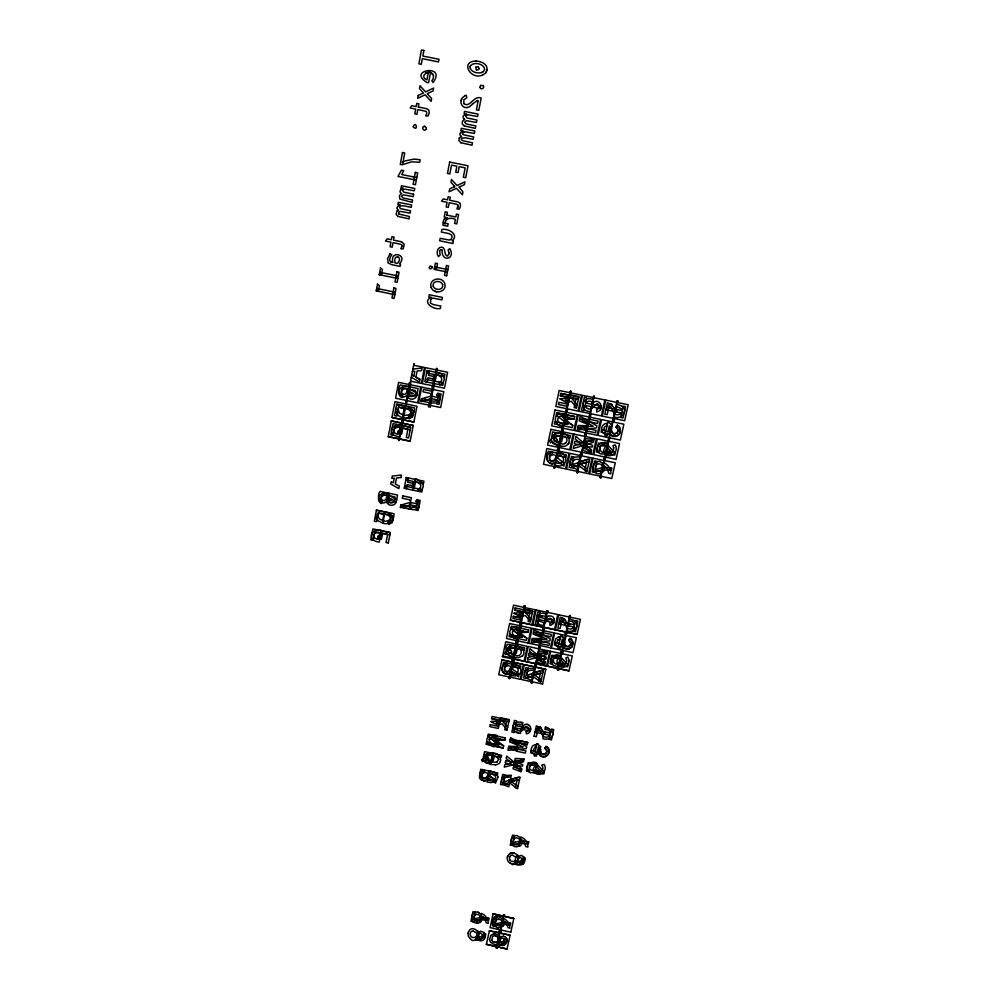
<?xml version="1.0" encoding="UTF-8"?>
<svg xmlns="http://www.w3.org/2000/svg" width="999" height="999" viewBox="0 0 999 999"><rect width="100%" height="100%" fill="white"/><g stroke="black" fill="none" stroke-linecap="round" stroke-linejoin="round"><path stroke-width="1.5" d="M458.154 205.344L456.63 204.246L449.213 202.747L448.326 207.38L446.178 206.943L447.065 202.31L441.558 201.199L443.219 198.951L447.552 199.837L448.139 196.766L450.287 197.203L449.687 200.262L457.804 201.91L460.127 203.259L460.502 206.231L459.315 209.116L456.955 208.953L458.141 205.332M568.968 661.288L568.98 660.189M413.261 126.836C415.934 119.48 418.569 132.38 413.261 126.823M462.45 133.704L462.674 132.555L464.41 131.681L474.313 133.441L474.787 131.006L461.313 128.309L460.851 130.732C467.782 129.77 455.532 132.879 461.55 136.326L459.265 138.062M465.709 116.221L466.933 117.932L476.923 120.042L476.448 122.477L466.533 120.704L464.585 122.065L466.096 123.913L475.774 125.924L475.312 128.347L464.123 125.886M479.108 68.619L478.321 66.658L475.836 67.208M479.907 87.338L480.744 85.24L483.366 85.777M558.728 614.785L568.818 616.932L569.73 615.484L565.646 633.878M569.58 624.288L569.293 625.561L567.732 626.211M555.432 629.82L565.509 631.967L555.432 629.82L558.728 614.71M544.43 627.409L554.495 629.62L544.43 627.409L543.568 628.796M379.857 494.855C377.547 497.44 378.084 501.81 381.156 503.583L382.38 501.635C377.585 498.226 384.165 493.206 388.174 495.454M380.669 499.25L380.706 498.201M550.699 651.36L560.751 653.496L561.076 651.922L562.612 652.297L562.275 653.808M468.556 931.817C473.026 922.264 484.365 938.298 473.189 931.006M540.172 647.202L540.459 645.654L550.499 647.802M489.697 761.65L491.046 762.062L486.9 759.939L488.823 759.252L488.024 757.379L486.063 758.129L486.413 756.68L488.698 755.319L492.47 755.406M496.266 737.674C488.573 734.04 486.388 744.605 494.805 744.517M498.351 938.523L497.877 937.237M473.663 918.231L475.099 914.772M509.49 862.661C504.495 859.615 508.578 851.273 514.073 852.996C519.38 854.894 517.257 859.59 512.549 854.969A3.197 2.997 11.5 0 0 510.252 856.006L509.752 856.73M498.651 759.315L496.94 762.137M557.43 668.343L547.44 666.233L550.699 651.273M495.329 921.64L495.691 924.175M536.525 663.885L546.515 666.033L536.5 663.811L536.201 665.371M535.789 667.082L545.791 669.305L535.776 667.17L536.151 665.646M470.017 66.796C469.867 72.939 482.442 75.474 484.615 69.693C484.802 63.511 472.202 61.014 470.017 66.796L470.404 65.672M522.764 860.639L522.827 859.527M536.138 665.671L531.68 683.304L532.567 681.88L542.557 684.015M517.769 859.527C516.708 862.899 522.277 864.073 522.764 860.614M525.561 726.86L527.734 727.06L528.483 729.495A2.872 2.735 10.4 0 1 526.923 731.48L526.161 731.718L526.436 733.89C530.831 733.666 532.417 726.835 528.459 724.824M377.822 514.922L379.183 518.868L383.341 520.804L382.854 523.239L377.36 520.379M419.493 503.471L418.718 507.105M398.039 409.178L399.413 413.211L403.621 415.184M440.259 399.013L440.022 395.542L437.937 393.057L436.538 394.855L438.062 396.99C438.848 401.448 433.678 401.898 430.731 400.449M392.969 520.292L392.108 515.809M564.66 642.856L564.959 645.541L566.995 646.852L569.418 646.39L570.679 644.268A3.447 3.334 5.1 0 0 569.78 641.133L568.681 640.222L570.029 638.349L571.878 639.947A5.345 5.157 5.1 0 1 573.064 643.306L571.615 647.402M413.411 414.585L413.236 411.338L411.538 408.803M442.145 250.15L440.671 249.575L439.71 250.674L440.109 255.195L438.449 256.568C435.964 253.621 437.2 246.84 441.758 247.165C446.503 247.852 443.356 255.756 447.689 256.131L449.113 252.872L448.052 250.012L449.837 248.651C455.944 259.29 441.271 262.749 442.132 250.15M449.026 254.033L449.113 252.872M486.938 70.167C488.186 64.061 480.919 61.164 475.999 61.051M555.044 409.977L565.409 412.125L566.333 410.639L562.262 429.695M483.828 758.541C483.454 753.708 489.148 752.085 492.969 753.109L490.546 764.397L487 762.911M504.52 914.909L504.195 916.245L513.848 918.518L504.183 916.383L504.532 914.947M468.069 933.178L468.281 936.3L470.217 938.523M506.693 651.311C506.306 646.39 512.062 644.63 515.984 645.654M506.818 649.775L506.78 651.71L504.395 652.622L505.219 654.482C508.379 651.985 510.002 657.542 513.498 657.292M497.939 776.947L496.503 780.906L491.083 782.579M500.811 931.73L500.462 933.203L501.148 930.044L510.789 932.167M517.07 855.431L517.507 856.73L521.453 855.356L524.275 857.367M515.409 862.961L516.358 861.962A3.859 3.609 11.1 0 0 518.281 864.51C522.489 866.757 526.673 861.051 524.275 857.342M510.114 935.189L500.462 933.203L510.114 935.189L507.042 949.05L497.44 946.777L507.042 949.05M489.473 939.622L490.909 935.376M536.113 609.989L546.203 612.125L547.102 610.689L543.131 628.783L542.932 627.085L532.867 624.949L536.113 609.914M518.231 859.078L518.094 856.393M375.699 514.16L376.411 519.168M395.891 408.391C394.642 413.074 398.813 417.02 403.146 417.682M404.208 386.413C398.776 386.738 396.541 394.73 401.473 397.452L402.709 395.454C397.852 391.97 404.495 386.788 408.616 389.061M461.526 99.201C459.627 103.009 462.375 108.092 466.87 107.63M505.506 938.523C510.739 939.847 500.462 946.428 497.302 944.829M480.244 917.931L480.144 916.533A3.247 3.022 13.5 0 0 478.484 914.697L476.273 914.335M550.936 429.333L561.263 431.481L562.187 430.02L558.091 448.963L557.892 447.24L547.577 445.129L550.936 429.308M531.93 624.825L521.878 622.614L521.028 624L524.887 605.956L525.099 607.654L535.177 609.79L531.93 624.825L521.865 622.689M501.81 924.412L502.947 924.287M501.698 923.451L501.011 924.687A3.234 3.009 12.3 0 1 498.726 925.686L495.704 924.137M501.86 922.726L501.76 921.29A3.247 3.022 12.3 0 0 500.099 919.455L496.715 919.555L495.329 921.665M502.285 922.264L510.739 922.876L510.277 924.962L502.947 924.312M502.659 919.092L499.6 916.97M503.184 918.231L504.408 918.818A11.239 10.427 12.3 0 1 509.715 926.173L509.89 928.133L507.929 927.671L507.267 924.912M553.621 438.224L554.145 441.034L557.629 442.12A2.81 2.785 -14.2 0 0 559.59 440.596L560.676 436.101L554.345 434.79L553.621 438.236M512.837 727.796C512.462 722.427 518.668 720.991 522.727 722.764L522.24 724.999C519.468 723.588 514.11 724.25 515.209 728.408M500.899 927.084L497.24 927.709L493.906 925.386M501.198 927.247L502.672 926.323M501.461 924.437L500.799 924.487M519.792 841.583L519.692 840.122A3.284 3.097 11.3 0 0 518.019 838.236C513.711 835.788 510.851 843.668 515.709 844.542M481.78 774.899L482.767 777.909M497.577 943.63L498.526 942.619A3.809 3.534 12.1 0 0 500.424 945.129L503.796 945.379M497.827 940.896C496.565 943.156 492.495 942.606 491.758 940.047M499.038 935.376L494.705 933.678L490.909 935.401M499.213 936.25L499.65 937.524L500.412 936.787M499.313 935.701L500.474 938.473L499.575 941.645M496.953 944.854L493.219 944.005L490.596 942.244M517.669 642.382L517.969 640.871L527.996 643.006M483.416 756.805L483.491 760.127M485.427 935.688C485.714 939.06 482.017 942.107 478.883 940.346A3.809 3.521 13.2 0 1 476.973 937.899L476.036 938.848M534.677 665.072L535.014 663.498L524.987 661.438L528.209 646.478L538.236 648.701L539.148 647.29L535.252 665.172M531.043 681.618L521.103 679.42L524.3 664.622L534.29 666.845L535.189 665.446L531.281 683.241L531.081 681.555M602.36 467.919L602.272 466.321A3.484 3.434 -15.4 0 0 600.524 464.26C595.267 461.538 592.994 471.703 598.963 471.366A3.472 3.422 -15.3 0 0 601.423 470.179L602.172 468.743M517.032 642.619L509.865 678.658L510.202 677.097L520.167 679.32L523.376 664.422L513.374 662.287L514.073 659.028L524.075 661.163L527.285 646.365L517.257 644.143L517.607 642.682M524.063 661.251L514.11 659.078M506.855 941.807L506.805 939.222L505.606 937.249M554.72 642.257L555.869 638.711L558.578 636.9M502.397 667.682C500.749 672.14 506.281 675.774 510.014 673.513M569.929 463.049C569.73 457.579 576.223 456.006 580.494 457.305M502.747 916.071L493.106 913.81L502.747 916.071L503.608 914.747L496.203 948.088L496.016 946.465L486.401 944.342L496.016 946.465M553.009 733.541C553.171 738.773 546.853 740.022 542.857 738.748L543.369 736.463C551.073 740.259 553.483 729.22 544.917 729.457L545.417 727.21L547.602 727.834L551.735 730.406L553.009 733.541L552.847 732.379M499.013 932.779L489.398 930.768L499.025 932.891L499.7 929.857L490.072 927.596L493.106 913.81M524.525 607.517L525.424 606.143M520.591 625.786L521.49 624.412L521.166 625.986L531.218 628.121L527.984 643.081M521.291 622.564L521.028 624M620.079 431.843L620.142 429.158L618.443 426.024L617.494 425.337L616.046 427.285C622.052 431.156 612.462 437.5 611.038 430.307M517.42 640.834L517.107 642.32L521.515 624.475M480.856 931.318L478.084 932.729M484.952 918.868L481.718 915.921L482.317 919.305L479.595 922.527L481.568 913.448L482.779 914.06A11.226 10.427 13.5 0 1 488.099 921.415L488.286 923.363L486.313 922.901L484.952 918.83M479.857 919.679L477.01 920.116M480.082 918.693L479.408 919.929A3.234 3.009 13.5 0 1 477.122 920.928L474.975 920.291L473.663 918.206M480.319 917.557L475.586 918.556M516.733 644.03L517.607 642.719M480.207 919.617L488.661 920.204L489.123 918.093L481.006 917.457M477.322 940.071L475.761 940.071M482.242 936.001C473.651 940.309 479.308 937.624 478.658 932.417M477.634 931.493L478.071 932.766M475.761 940.096L477.747 930.918L478.658 932.442M512.787 662.25L513.673 660.888M513.498 658.903L513.773 660.576L512.225 660.227M509.34 678.546L509.24 676.972M475.599 918.531L473.501 919.38L475.099 912L473.051 911.538L470.941 921.278L472.702 921.627M568.968 661.276C568.993 665.721 563.861 668.643 559.977 666.583M520.029 623.851L520.392 622.29L510.327 620.229L513.536 605.119L523.601 607.342L523.926 605.756M509.615 623.538L519.667 625.674L520.566 624.238L516.121 642.095M512.549 658.766L512.549 658.728C489.972 655.244 511.788 655.369 512.837 660.351L516.083 642.419M511.85 662.037L501.898 659.839L511.875 662.062L512.2 660.489L513.149 660.776M423.876 50.425L422.839 56.056L438.998 59.266L438.511 61.901L422.34 58.679L421.303 64.298L418.906 63.811L421.466 49.95L423.876 50.437M418.306 107.005L418.893 103.859L416.733 103.434L416.146 106.581L411.775 105.694L410.127 108.004L415.684 109.116L414.797 113.849L416.958 114.286L417.832 109.54L426.298 111.413L426.86 113.449L425.674 115.847L428.047 116.009L429.233 113.049L428.833 110.002L426.486 108.641L418.306 106.993M413.648 194.256L413.211 196.641L403.434 194.867L401.523 196.191L403.034 198.002L412.575 200.012L412.137 202.385L399.762 199.026L399.475 195.317L401.723 193.619C395.729 190.235 407.854 187.2 400.986 188.124L401.423 185.739L414.747 188.436L414.31 190.821L404.508 189.073L402.585 190.484L403.808 192.145L413.661 194.256M398.751 440.434L398.489 438.736L388.249 436.65L391.283 420.916L401.498 423.039L402.372 421.603L398.738 440.447M401.823 421.191L402.172 419.58L391.908 417.482L394.942 401.673L405.194 403.808L406.069 402.347L401.86 421.153M376.486 510.027L374.325 521.216L376.573 521.678L378.234 512.824L384.615 514.16M374.238 537.737L377.522 539.248L378.109 536.188L380.269 536.625M397.664 434.178L398.276 431.006L400.474 431.456M377.522 539.248L378.109 536.176M398.276 431.006L397.677 434.165L395.442 433.504L393.731 431.493C393.007 427.36 398.339 426.66 401.236 427.497M409.215 382.879L408.866 384.49L398.589 382.367L395.567 398.226L405.869 400.324L406.131 402.035L409.79 383.004M387.125 502.747L388.986 493.256L397.577 495.067L396.253 501.735L387.125 502.747C389.235 507.13 396.391 505.544 396.491 500.636M402.784 421.678L399.125 440.547L400 439.048L410.202 441.183L400.025 439.073M402.797 421.391L406.481 402.422L406.68 404.145L416.97 406.256L413.886 422.053L403.646 419.93L402.784 421.378M413.936 363.636L410.214 382.792L411.113 381.281L421.366 383.441L424.488 367.47L414.135 365.359L413.873 363.636M403.047 423.376L413.249 425.487L402.984 423.389L402.747 421.703M410.764 383.204L406.481 402.122L407.392 400.649L417.607 402.797L420.716 386.913L410.402 384.802L410.139 383.092M413.898 376.086L411.725 374.887L413.886 376.086L414.822 371.278L412.362 371.516M446.828 215.16L447.365 212.287L445.229 211.863L444.23 217.083L447.202 217.682L444.343 219.081M411.263 377.272L419.443 381.98L419.93 379.433L415.921 377.21L417.12 371.054L421.64 370.604L422.14 368.032L412.824 369.118M388.274 542.994L390.322 532.579L381.768 530.781L380.144 539.223L380.806 539.348L381.98 533.229L389.872 534.89M400.949 477.572L401.448 475.062L392.282 476.073L391.833 478.409L394.243 478.171L393.344 482.854L391.196 481.68L390.759 483.991L398.826 488.611L399.3 486.126L395.342 483.966L396.503 477.972L400.961 477.559M403.484 417.757C409.79 419.717 414.91 413.986 414.448 407.829L405.731 406.019L411.551 408.803M410.177 441.221L413.249 425.487M428.521 406.705L428.858 405.094L418.556 402.997L421.665 387.113L431.955 389.235L432.842 387.774L428.546 406.68M432.292 387.362L432.642 385.739L422.315 383.641L425.437 367.669L435.714 369.792L436.638 368.331L432.33 387.337M447.127 272.003L447.602 269.555L434.64 266.908M446.665 275.774L448.588 265.884L446.453 265.447L444.543 275.337L446.665 275.774M409.19 508.878L409.652 506.543L400.911 504.72L400.462 507.042L409.19 508.878L400.462 507.03M433.241 387.849L430.094 407.005M430.082 407.03L430.382 405.419L440.659 407.542L443.781 391.695L433.454 389.585L433.791 387.962M437.287 370.142L437.013 368.431L433.279 387.562L434.165 386.064L444.468 388.186L447.602 372.252L437.312 370.13M501.898 659.839L498.726 674.725L508.703 676.86L508.916 678.458L512.774 660.651M502.572 656.655L505.756 641.695L515.759 643.905L516.096 642.345M509.627 623.451L506.431 638.498L516.471 640.634L516.146 642.12M555.057 409.952L551.673 425.861L562.012 427.997L561.675 429.582M483.416 756.817L484.527 751.598L492.894 753.421M487.712 743.219C483.916 737.524 491.845 733.216 496.765 735.389L496.178 738.074L492.37 737.175L495.804 739.847L495.329 742.045L487.787 736.3L488.249 734.128L496.628 735.951M502.397 667.694L503.521 662.399L512 664.235M510.776 628.383L518.431 634.253L510.776 628.396L511.251 626.161L519.767 627.996M513.336 616.358L521.878 618.181L513.336 616.346L512.899 618.418L521.441 620.229M513.986 613.311L522.065 617.307L514.048 612.999L523.064 612.637M514.635 610.252L515.134 607.904M556.705 412.799L565.496 414.622L556.705 412.799L556.193 415.159L564.073 421.291M558.466 404.52L558.928 402.335L567.744 404.158M481.78 774.912L482.417 771.915L488.049 773.151C488.573 776.473 485.289 780.544 482.242 777.422M557.479 449.125L557.142 450.736L546.84 448.551L543.493 464.298L553.783 466.446L554.02 468.119L558.066 449.25M569.58 392.669L570.516 391.171L566.371 410.327L566.158 408.591L555.794 406.456L559.19 390.497L569.58 392.644M492.22 755.556L491.221 759.677A2.685 2.547 13.4 0 1 489.36 761.051M500.437 718.256L499.937 720.516L491.533 718.681L492.02 716.445L500.424 718.269M520.067 623.801L524.463 605.869M494.792 772.602L489.535 770.729L487.112 782.017L491.083 782.554M495.217 744.23L498.364 744.979L495.367 743.518L496.378 738.81L499.712 738.711M554.732 466.633L554.42 468.219L558.416 449.338M558.528 449.013L562.549 430.082L562.799 431.805L573.151 433.953L569.742 449.737L559.415 447.552L559.078 449.163L558.828 447.427M562.612 429.757L566.695 410.714L566.957 412.45L577.322 414.597L573.901 430.469L563.548 428.284L562.624 429.77L563.249 429.907M566.808 410.389L570.879 391.246L571.128 392.982L581.53 395.104L578.084 411.089L567.707 408.916L567.37 410.539L567.157 408.828M554.42 468.169L555.307 466.72L565.596 468.906L568.993 453.159L558.678 451.061L559.015 449.45L558.079 450.899M562.25 431.693L562.587 430.107M562.662 429.795L562.999 428.209M566.408 412.3L566.745 410.739M570.579 392.844L570.916 391.246M487.574 779.844L488.986 778.134L495.591 783.166L496.116 780.743L489.685 775.911L490.172 773.588L497.315 775.162L497.789 772.951L489.435 771.153M504.807 729.67L506.481 721.902L500.274 720.566M498.251 744.267L495.629 742.269L499.125 744.929L495.254 744.03L494.78 746.228L503.171 748.039L503.646 745.803L495.704 741.945M505.369 737.811L504.857 740.222L496.028 740.434M510.427 673.239L511.863 671.478L518.556 676.623L519.093 674.125L512.587 669.168L513.086 666.808L520.342 668.368L520.829 666.096L512.35 664.285M519.218 632.217L526.848 638.174L526.386 640.384L517.869 638.486M528.646 629.87L528.121 632.317L519.143 632.592M532.692 611.101L524.138 609.29L532.704 611.088L530.357 621.94L528.096 621.453L529.82 613.461L523.526 612.125M580.606 453.933L580.257 455.544L569.942 453.359L566.545 469.105L576.81 471.241L577.085 472.927L580.569 453.933L581.181 454.07M589.422 413.411L589.635 415.147L593.793 395.966L592.894 397.477L582.479 395.304L579.045 411.288L589.422 413.436M500.549 784.465L502.722 774.4L504.882 774.899L503.321 782.13L510.302 779.807M528.009 657.542L527.472 660.064L536.925 657.467M515.609 725.611L516.633 720.866L514.41 720.391L511.888 732.08L514.098 732.567L515.122 727.809L521.328 729.17L521.803 726.935L515.609 725.599M538.961 645.342L538.598 646.89M539.198 646.965L543.081 628.995L542.207 630.469L532.155 628.246L528.921 643.281L538.923 645.391M584.865 434.39L585.202 432.779L574.85 430.631L578.284 414.76L588.661 416.933L589.597 415.459L585.414 434.515M511.276 775.374L510.789 777.622C503.146 773.838 500.786 784.802 509.29 784.527L508.791 786.775L504.37 785.064M518.818 740.734L510.139 740.159L518.818 740.709L517.832 745.229L509.765 741.92L510.676 737.624L518.506 742.095M527.26 744.642L518.718 742.794L527.26 744.667L527.747 742.444L519.193 740.609L518.344 744.48L522.477 746.69M528.459 724.837C524.487 722.801 520.541 727.26 521.228 731.243L521.977 730.594M535.639 665.272L539.535 647.327L539.735 649.025L549.775 651.073L546.515 666.033M539.585 647.115L544.068 629.233M543.556 628.87L547.489 610.826M581.655 453.858L585.776 434.877L585.988 436.613L596.341 438.761L592.882 454.557L582.542 452.36L581.655 453.821M590.584 415.646L590.209 417.257L600.586 419.405L597.115 435.277L586.738 433.091L585.814 434.59L590.584 415.671M547.727 612.437L548.026 610.864M582.13 454.258L581.793 455.869L592.12 458.017L588.686 473.726L578.371 471.528L577.447 472.989L581.593 454.183M590.958 413.723L590.059 415.197L594.23 396.054L594.442 397.802L604.857 399.95L601.361 415.909L590.996 413.761M523.963 758.99L523.326 761.862L515.809 763.81L521.815 768.78L521.166 771.802L513.061 768.731L513.486 766.807L521.628 769.68M545.891 658.89L537.05 658.566L545.891 658.903L546.203 657.429L538.011 654.133L546.203 657.442M601.198 406.243L600.661 408.666L591.833 406.843M542.544 684.103L545.804 669.218M550.499 647.876L553.771 632.842L543.706 630.706L543.493 629.17M554.495 629.62L557.792 614.51L547.727 612.399M486.388 944.492L489.41 930.631M593.069 458.179L589.635 473.913L599.937 476.073L600.174 477.747L604.295 458.866L603.408 460.364L593.081 458.216M605.806 400.124L602.31 416.108L612.674 418.244L612.936 419.955L617.132 400.786L616.233 402.297L605.819 400.149M535.039 765.421L530.007 764.997L528.646 771.216L526.498 770.753L528.284 762.624L537.025 763.536M510.327 845.029L512.512 835.064L514.585 835.539L512.937 843.069L515.059 842.194M530.656 752.622L531.131 750.436L535.302 751.348L536.975 743.743L540.771 746.64L540.272 748.925L538.424 747.052L537.375 751.797L539.535 752.259M534.09 736.238L536.376 725.798L541.221 728.371L543.806 732.879M552.422 656.293L550.849 659.253L550.973 662.225A5.657 5.457 6.7 0 0 553.821 665.484C562.237 668.818 553.721 661.238 558.728 658.116L553.621 657.717L552.21 664.123L550.024 663.636L551.86 655.282L560.751 656.156M542.657 735.676L540.659 731.293L538.049 728.783L536.313 736.713L534.09 736.213M534.34 755.731L534.827 753.496L530.656 752.597M558.553 645.829L558.054 648.126L560.152 648.563L560.651 646.266L562.849 646.753M562.487 642.257L562.749 641.071L564.023 641.358M557.13 669.767L557.467 668.294L547.44 666.146M561.151 651.623L561.475 650.137L551.423 648.076L554.707 633.041L564.785 635.264L565.109 633.691M565.709 633.503L565.471 631.942M608.441 437.624L598.064 435.439L601.548 419.58L611.95 421.753L612.849 420.279L608.641 439.323L608.428 437.599M530.881 764.797L534.415 764.685A3.309 3.147 9.9 0 1 536.138 766.595L536.238 767.157C540.909 758.566 523.613 762.112 527.422 769.392A5.569 5.282 10 0 0 530.232 772.577L534.977 772.839L535.689 769.592L533.478 770.978L529.857 769.455M540.197 749.163L539.048 754.432L536.9 753.945L536.401 756.181L534.34 755.706M557.692 669.917L561.65 652.085M561.688 651.823L565.646 633.803M608.591 439.622L604.383 458.591L604.17 456.855L593.831 454.707L597.29 438.923L607.667 441.108L608.591 439.647M503.983 914.759L496.615 948.176L497.465 946.902M535.264 773.064L535.963 769.954L540.709 771.003L536.65 766.857L537.312 763.773L537.649 765.684L536.738 766.383M558.054 670.042L562 652.185M562.1 651.835L566.995 632.205L577.085 634.427L567.007 632.28L566.67 633.778M577.085 634.427L580.431 619.318L570.329 617.245L570.117 615.546L566.096 633.641M604.732 458.953L600.549 477.822L601.498 476.361L611.788 478.533L615.272 462.787L604.932 460.639L604.732 458.953L604.932 460.639M605.706 457.18L616.058 459.365L619.555 443.544L609.19 441.396L608.965 439.697L605.382 458.766M609.065 439.423L613.274 420.342L613.511 422.077L623.875 424.225L620.342 440.097L609.964 437.912L609.065 439.385L609.964 437.912M497.44 946.777L497.177 948.226M558.953 668.606L558.653 670.117L558.953 668.606L568.98 670.841L558.978 668.681M562.599 652.272L562.287 653.783L572.29 655.956L568.98 670.841M566.271 635.501L566.071 633.89L566.271 635.576L576.348 637.724L573.026 652.672L562.961 650.449L562.637 651.947L562.999 650.524M601.148 477.922L601.498 476.386M609.228 441.408L609.54 439.81M613.923 420.154L614.248 418.544L624.662 420.729L628.196 404.745L617.769 402.585L617.569 400.874L613.349 420.055L614.285 418.569M500.249 931.717L501.173 930.081M564.66 642.881L564.36 641.408M570.354 617.195L570.117 615.546M613.511 422.053L613.836 420.492M617.807 402.609L618.169 401.024M510.776 932.304L513.848 918.381M417.045 394.368C416.983 399.35 409.64 401.148 407.555 396.566L416.808 395.479L418.156 388.623L409.428 386.825M461.113 100.637L462.162 97.952L465.084 95.567M413.424 414.573L412.475 416.883M392.969 520.279L392.045 522.527M482.617 75L485.801 72.865L486.938 70.155M413.049 413.961L413.636 411.988M398.788 391.471L399.313 389.797M410.989 412.949L411.763 409.765L405.269 408.429C409.602 408.116 414.223 414.997 408.466 416.558L409.165 418.918L412.475 416.883M518.231 859.053L516.108 862.125L517.682 862M620.079 431.83C619.542 436.65 612.762 437.737 610.239 433.916M546.341 614.26C536.026 608.691 532.217 626.123 543.943 625.299M572.227 646.316L572.877 643.556L571.853 640.197L570.179 638.698L568.793 640.534M499.6 916.995A4.895 4.558 12.3 0 0 495.604 917.681L493.793 919.742L493.356 924.175M506.855 941.782L505.731 944.117L503.796 945.404M509.752 856.705L509.502 859.402M440.259 399.001L437.325 403.134L430.269 402.834M560.739 446.029C571.303 448.851 572.327 433.266 561.85 433.354M468.069 933.203L468.556 931.78M519.63 842.307L518.931 843.606A3.272 3.084 11.3 0 1 516.608 844.63L515.709 844.517M401.548 241.77L393.519 240.135L394.081 237.113L391.958 236.676L391.396 239.71L387.1 238.823L385.477 241.046L390.946 242.158L390.085 246.728L392.207 247.165L393.069 242.595L401.373 244.443L401.935 246.416L400.761 248.726L403.109 248.901L404.333 244.355L401.548 241.77M459.265 138.062L458.903 140.609L460.889 142.757M373.601 535.289L375.312 533.104L378.609 532.504M507.342 857.242L507.842 855.818M525.012 670.966C522.39 675.711 527.684 679.757 531.98 680.232M501.91 777.721L501.423 781.668L504.37 785.089M457.642 208.017L458.141 206.606M579.969 459.74C576.898 458.466 570.866 459.752 572.539 464.148M426.061 129.408L426.336 127.872L424.862 126.361M475.824 67.195L476.323 69.855M489.011 739.685L489.323 738.86M488.286 779.907C491.733 782.192 498.813 778.321 494.118 774.874M479.108 68.606L478.321 69.843L476.323 69.843M465.709 116.234L467.682 114.785L477.609 116.533L478.071 114.086L464.56 111.389L464.098 113.824C471.166 113.362 459.515 114.922 464.148 118.943M504.607 667.382L504.458 670.604L506.306 671.778L507.954 671.628L511.063 668.618M461.55 138.374L461.376 139.773L462.849 140.772L472.502 142.795L472.028 145.205L460.876 142.745M562.487 642.232L562.05 643.368A2.597 2.51 6 0 1 559.165 644.517L557.017 642.407L557.704 640.059M517.769 859.552L519.805 857.404L522.489 858.603M499.338 931.518L499.4 931.243M499.35 931.368L500.861 931.455M606.193 450.561C599.8 457.305 596.665 442.157 604.907 445.204A3.472 3.434 -20.7 0 1 606.693 447.265L606.793 447.864M559.378 662.399C553.234 668.768 550.137 654.32 558.104 657.342A3.359 3.247 6.7 0 1 559.84 659.303L559.939 659.877M485.039 935.876L485.901 934.177L483.941 933.74L482.242 936.026M430.744 299.188L430.482 303.059L433.054 304.495L440.784 306.069L440.309 308.491C433.916 310.152 421.516 302.397 430.981 297.227L431.506 297.702L428.821 297.153L429.295 294.73L442.457 297.427L441.983 299.85L433.004 298.114L430.744 299.188M422.127 489.435L423.064 487.162A5.457 5.357 36 0 0 422.19 482.854L416.895 479.283M611.813 404.37L609.702 408.042L615.322 409.203M485.801 72.865L486.488 71.653M617.245 432.929L617.969 431.281A3.571 3.521 -26.6 0 0 617.057 427.972L615.933 427.023L617.332 425.012L618.369 425.786M488.523 778.933L488.973 778.159M538.673 730.619L540.659 727.284L538.436 726.785L535.089 732.167M546.078 753.558L546.753 752.035A3.397 3.234 9 0 0 545.854 749.013L544.78 748.101L546.091 746.278L547.914 747.851A5.257 5.007 9 0 1 549.1 751.123C549.575 756.33 542.07 759.128 539.36 754.52L540.534 749.225L541.133 753.246M505.506 938.498L502.622 941.657M418.718 507.092L416.483 509.278L413.898 509.74L409.528 508.953L409.99 506.618C412.862 508.029 417.969 507.679 417.207 503.296L415.684 501.211L417.058 499.463L419.48 503.484M536.938 616.445L537.724 615.222M512.425 837.362C508.216 841.545 513.536 849.475 518.806 846.016L520.604 837.836L517.519 835.713A4.958 4.67 11.3 0 0 513.461 836.463L512.425 837.387M410.989 412.937L408.479 415.134L403.958 415.259M572.227 646.303L569.33 648.826M493.793 919.779L494.58 918.593M392.819 426.86L391.483 429.645L391.72 432.654M444.343 219.081L442.944 222.128L443.007 225.262L447.689 226.211L448.164 223.764L444.193 222.964L445.129 224.076C444.567 218.331 451.148 216.87 455.382 219.505L454.607 223.464L456.743 223.901L458.553 214.56L456.418 214.123L455.869 216.995L446.815 215.16M513.886 861.575C517.907 857.292 514.71 868.193 510.976 863.411M606.855 447.49L606.106 450.924M389.997 253.783L387.537 258.716L388.286 262.949M560.014 659.465L559.303 662.712M536.313 766.733L535.614 769.879M568.681 640.247L570.029 638.361L571.028 639.098M561.488 433.329C553.234 430.769 553.633 438.411 549.475 440.834L550.312 442.794C553.571 440.122 555.219 445.966 558.841 445.679M568.181 444.18L569.055 442.982M511.163 628.821L509.827 631.393L510.002 634.29M522.539 655.981C525.112 653.408 524.013 648.913 520.816 647.389M519.492 674.263C523.888 669.355 517.445 663.96 512.45 663.836M525.012 670.991L528.346 668.468M501.91 777.746L505.182 775.324L511.263 775.399M502.672 926.348C505.906 924.749 501.348 917.781 505.669 922.439M592.482 403.921C598.314 395.392 606.593 410.189 596.828 411.763M556.268 457.704C555.007 460.039 551.598 462.737 549.425 459.865L549.6 456.468L552.659 454.42L552.31 452.048L549.937 452.847A6.281 6.219 -6.6 0 0 547.39 455.706C544.655 460.601 550.624 465.721 555.144 462.937M397.028 211.076L396.079 214.323L398.039 216.421M545.841 618.206C547.739 614.897 553.309 615.122 554.32 619.005M483.891 937.274L485.039 935.851M488.186 775.361L485.139 778.283L482.417 777.959L481.368 776.285L481.83 774.125L484.727 772.302L484.378 770.117L482.117 770.828A5.994 5.694 13.6 0 0 479.707 773.413L479.832 778.421L481.743 780.169L485.264 780.669L487.175 780.094L489.11 771.078L480.756 769.267L479.47 776.198L481.218 779.632M446.191 220.117L446.94 219.231M572.689 461.101L573.326 460.364M521.977 730.619L525.561 726.835M504.607 667.394L507.554 665.471L507.205 663.236L504.907 663.973A6.081 5.869 12 0 0 502.447 666.645C499.725 671.34 506.093 676.573 510.114 673.089M560.364 443.294L559.59 443.856L561.775 441.283L562.912 436.563L570.004 438.037L570.516 435.626L561.75 433.816M494.792 779.407L495.354 778.77M535.264 773.039C540.696 777.509 548.226 769.892 544.055 764.397L542.032 765.271M499.575 941.62L498.289 942.769L502.634 941.62M422.14 489.435L418.893 491.483L418.094 489.135M392.058 522.514L388.798 524.487L388.112 522.177C393.806 520.679 389.135 513.923 384.915 514.285L385.389 511.85L389.872 513.686L392.095 515.821M419.842 488.349L420.854 486.7L420.591 484.715M557.592 659.278L558.728 658.104L553.608 657.729M617.245 432.917L615.097 434.115L612.911 433.554M482.879 937.561L481.268 938.673M535.039 765.409L533.154 769.542L534.527 773.001M503.746 943.068C505.956 941.582 504.707 937.624 501.91 938.211M426.049 129.395C423.951 132.343 420.704 127.16 424.138 126.361M450.874 239.51L452.085 237.362L451.685 235.052L449.026 233.604L441.346 232.043L441.833 229.545C448.039 227.872 459.652 234.777 452.11 240.747L453.421 241.009L452.934 243.506L439.66 240.796L440.147 238.311L449.113 240.022L450.874 239.51M400.587 189.573L401.298 188.873M544.842 754.457L546.078 753.533M472.864 103.721L469.48 106.781L466.858 107.63M461.55 138.386L465.047 137.725L473.164 139.361L473.638 136.938L463.673 134.815L462.45 133.691M472.877 103.734L477.26 100.649M571.615 647.389L567.944 649.3L564.972 648.638M413.886 422.053L403.708 419.917M533.591 672.802L531.755 674.05L532.917 675.936M591.383 408.978L596.653 403.908L598.838 404.97L599.025 406.943A3.022 2.985 -33.3 0 1 597.352 409.14L596.565 409.415L596.828 411.775M522.752 864.235L523.651 863.423M555.244 462.45C548.276 467.182 544.48 456.293 548.513 451.248L557.255 453.084M473.988 912.899C469.617 915.683 471.578 923.663 477.122 923.051M509.29 779.744L508.803 781.967M388.249 436.65L398.426 438.761M544.805 622.976L549.875 618.219L551.997 619.268L552.185 621.141A2.91 2.822 6.8 0 1 550.586 623.189L549.812 623.438L550.087 625.674L553.746 623.301L554.32 618.98M379.857 494.855L383.828 492.857M392.807 426.86L396.803 424.862L401.71 425M487.262 779.707L485.277 780.719M530.881 764.772L529.433 766.92L529.857 769.48M541.371 756.031C546.79 759.252 551.648 750.998 547.152 747.289M514.672 861.213L515.322 860.663M521.965 862.499L525.424 858.153L523.439 857.729L520.516 860.963L517.682 862.025M483.891 937.249L480.919 939.247L477.322 940.096M607.317 447.077L608.266 446.303L607.941 444.243M391.283 420.916L401.461 423.077M561.376 658.353L560.451 659.078L561.376 658.366L561.038 656.418M391.908 417.482L402.135 419.617M553.384 435.089L554.545 434.203M508.866 671.603L510.926 666.345L505.207 665.122L504.433 669.293L505.544 671.291M511.163 628.833L515.109 627.122L519.905 627.384M522.539 655.968L518.606 657.667L513.823 657.392M519.505 674.25L515.584 675.936L509.952 675.449M542.27 773.463L543.181 772.801M481.068 921.565L479.595 922.489M557.704 640.072L559.989 638.898L559.627 636.65L558.578 636.912M555.569 462.637L557.055 460.764L563.948 466.121L564.522 463.486L557.817 458.304L558.354 455.794L565.834 457.367L566.358 454.97L557.604 453.146M535.039 747.14L533.316 750.174L535.427 752.21A2.56 2.435 9.6 0 0 538.261 751.123L538.936 748.888L540.197 749.175M514.223 655.544L516.321 653.121L517.395 648.676L524.263 650.162L524.762 647.876L516.246 646.066M433.554 75.899C430.831 67.358 417.907 76.311 426.923 79.845L428.409 71.853L430.544 72.278L428.596 82.73L426.998 82.492M552.422 656.306L556.967 654.77L560.876 655.656M491.258 762.674L493.306 760.326L494.355 756.018L501.123 757.504L501.598 755.281L493.231 753.483M476.735 938.011L477.422 937.549M559.727 443.294C567.757 447.003 570.167 435.726 561.313 435.851M601.261 472.877C594.667 477.172 589.722 466.083 595.729 462.375A5.245 5.17 -15.6 0 1 600.024 461.501M547.402 616.708L548.189 616.258M397.015 211.076L398.651 210.14C392.669 206.756 404.77 203.746 397.902 204.658L398.351 202.298L411.638 204.982L411.201 207.355L403.171 205.732L400.137 206.044L399.513 207.567L400.724 208.679L410.552 210.789L410.114 213.149L400.349 211.376L398.663 212.15L399.001 214.086M489.897 738.224L490.671 737.774M478.496 922.764L479.295 922.289L481.031 914.31L477.972 912.212A4.895 4.558 13.5 0 0 473.988 912.924M509.003 673.788L509.84 673.314M568.731 646.753L569.418 646.378M521.965 862.474C510.389 872.127 516.82 849.737 518.094 856.418M545.529 754.083L543.131 754.532L541.133 753.234M500.412 936.812L503.533 936.2M509.752 853.708L511.051 853.109M418.094 489.148L419.855 488.336M534.265 666.82L524.288 664.71M454.32 186.788L449.637 188.961L449.1 191.771L456.456 188.336L462.4 194.805L462.937 191.995L459.153 187.075M459.153 187.075L464.373 184.665L464.91 181.83L457.005 185.527L451.461 179.47L450.924 182.28L454.008 185.652M559.178 444.068L555.581 444.505L553.121 443.431M605.419 454.083L600.436 453.871A5.844 5.769 -20.6 0 1 597.514 450.462C595.579 444.48 602.909 440.509 607.779 443.406M534.977 663.548L524.999 661.363M545.429 756.455L546.578 755.956M601.585 473.101L604.045 470.816L604.657 467.257M472.702 921.665L477.023 920.091M513.399 662.312L523.364 664.51M509.265 646.415L510.589 645.854M513.823 655.731C506.73 658.641 503.933 649.188 507.405 644.18L515.909 646.003M454.308 186.788L454.907 186.551L453.996 185.652M490.871 762.849L486.213 762.799L483.504 760.102M615.521 412.162L616.945 410.789L615.784 408.803M501.91 938.186C498.101 938.985 500.287 945.266 503.746 943.031M557.092 440.109L555.057 440.921L559.39 443.144M475.099 914.797L476.273 914.31M553.271 461.176L555.082 459.665L556.131 455.332L550.224 454.108C548.776 456.805 548.975 461.988 553.271 461.176M483.828 758.516L481.58 759.777L482.392 761.613L484.665 760.763L487 762.924M486.076 758.104L488.024 757.379M481.58 759.802L483.916 758.928M486.9 759.939L488.823 759.24M578.821 464.972L570.941 467.819L569.143 467.445L571.515 456.456L573.788 456.943L572.077 464.847L579.42 462.212M579.22 464.835L586.55 462.187L584.715 470.629L587 471.103M520.354 622.302L510.339 620.154M579.82 462.075L587.737 459.24L589.51 459.615M508.866 671.59L505.544 671.266M509.278 779.769C511.388 778.134 510.064 784.315 508.803 781.955M533.478 770.953L534.727 770.529M532.954 675.686L525.337 678.309L523.601 677.921L525.836 667.569L528.046 668.056L526.423 675.499L533.528 673.076M533.341 675.574L540.434 673.126L538.698 681.106L540.909 681.58M533.903 672.976L541.558 670.366L543.281 670.741M545.841 616.533C542.981 615.084 537.574 615.859 538.686 620.092M463.099 132.13L464.41 131.693M509.752 782.329L502.26 784.839L500.549 784.452M510.127 782.229L517.095 779.894L515.409 787.637L517.582 788.099M564.597 443.431L565.584 443.094M510.676 779.707L518.194 777.21L519.892 777.597M516.583 724.75L517.544 724.437M479.183 939.784L480.919 939.222M486.176 780.369L483.479 780.606L481.218 779.607M481.543 72.59L482.629 72.24M526.161 731.705L526.923 731.468M583.616 442.944L575.874 436.351L575.287 439.073L580.869 443.781L573.826 445.829L573.251 448.489L583.029 445.641M584.003 442.832L593.868 439.71M535.039 747.152L536.226 746.765L535.864 744.58C530.569 744.742 529.145 753.333 534.665 754.395A4.371 4.158 9.6 0 0 537.974 753.87L538.836 753.134L539.123 754.033M510.464 673.089C519.118 677.634 521.64 665.634 511.938 666.196M519.393 629.745C511.588 626.086 509.328 636.9 517.894 636.8M496.94 762.112L491.358 762.2M430.694 398.726L421.054 401.598L421.603 398.813L431.231 396.004M537.474 654.932L529.945 648.626L529.383 651.186L534.827 655.694L528.009 657.554M537.862 654.832L547.39 651.972M568.556 402.073L571.328 401.248L576.573 407.592M514.135 762.2L506.693 756.031L506.156 758.528L511.525 762.936L504.82 764.697L504.295 767.132L513.598 764.672M514.497 762.112L523.876 759.39M522.652 616.208L525.337 615.459L530.457 621.515M515.059 842.219L519.867 841.158M425.636 72.877L427.247 72.44M465.072 95.554L466.258 95.267L466.82 97.79L463.873 99.763L463.836 103.584M583.766 442.307L581.855 442.782L574.8 441.308L574.288 443.706L581.331 445.167L582.892 446.341M579.957 461.451L589.622 459.128L586.875 471.715L579.02 465.771M482.629 75C470.566 80.607 459.727 61.151 476.011 61.064M560.701 413.723C551.723 414.622 555.144 426.785 562.961 426.448M528.933 653.346L535.764 654.807L537.612 654.37M534.04 672.414L543.381 670.317L540.784 682.192L533.154 676.485M477.11 923.076L478.496 922.739M589.048 461.763L579.857 463.698L587.437 469.155M495.579 764.784C504.17 764.06 500.561 752.759 493.306 753.121L490.871 764.51L495.579 764.759M542.844 672.802L533.941 674.537L541.321 679.782M528.346 668.481L534.527 668.518M519.455 779.607L510.714 781.255L517.981 786.375M500.799 924.462L494.28 926.423C490.309 928.296 493.406 912.911 496.715 916.782L495.092 924.137L501.935 922.289M602.422 467.544L595.067 469.792L596.903 461.413L594.717 460.951L592.282 472.015L594.155 472.402L601.898 469.967M602.809 467.47L611.875 467.957L611.351 470.329L602.272 469.917M493.256 933.94L494.692 933.703M564.098 664.722L559.74 663.473M569.33 648.801C567.032 650.736 560.501 644.417 564.972 648.651M513.886 861.55L511.163 861.275L509.877 860.139M520.217 841.121L528.783 841.72L528.309 843.855L519.73 843.318M406.456 418.007L408.054 417.819M586.65 429.021L577.222 430.07L578.221 425.499L587.375 425.711M587.025 428.971L596.453 427.922L596.903 425.824L588.736 421.116M407.979 394.193L413.636 393.718L408.591 391.059M540.334 641.808L531.218 642.719L532.155 638.423L541.008 638.723M540.696 641.783L549.825 640.871L550.249 638.898L542.307 634.353M404.195 386.426L409.103 386.538M577.784 427.472L587.175 426.61M587.537 426.573L593.256 426.173L588.211 423.514M387.575 500.449L393.131 499.999L388.161 497.402M516.895 749.475L507.942 750.311L508.841 746.178L517.557 746.503L516.583 751.011L508.454 747.939L517.382 747.264M517.257 749.462L526.223 748.613L526.648 746.703L518.818 742.257M383.828 492.869L388.648 493.007L386.938 501.985L386.775 501.248C380.931 507.355 375.874 496.216 380.045 491.383L388.636 493.181M519.38 843.331L512.1 845.416L510.327 845.004M540.834 639.535L531.755 640.272L540.009 643.368M541.183 639.522L546.715 639.173L541.82 636.625M560.701 413.723L565.646 413.936M477.247 100.637L478.209 100.587L476.411 109.89L478.796 110.365L481.181 98.114C473.876 94.768 470.142 108.454 463.836 103.571M514.672 629.582L516.982 629.432M513.723 673.638L516.021 673.501M491.62 737.487L493.893 737.349M569.005 398.289L559.69 398.788L567.932 403.259M565.209 417.707L568.718 417.532L565.384 416.895M541.071 615.983L542.382 615.908M603.159 467.42L606.031 467.295M568.618 400.05L565.247 400.137L568.306 401.548M564.835 419.468L574.1 419.068L574.65 416.508L565.846 414.697L574.65 416.546M519.492 630.943L522.902 630.794L521.341 630.519M490.959 721.403L499.825 721.078L499.475 722.702L496.266 722.727L499.188 724.075L498.851 725.624L490.896 721.69M506.218 777.359L508.503 777.284M522.714 614.285L519.443 614.348L521.141 615.097M397.652 256.731L395.704 257.342L394.73 259.49L394.967 262.912L397.103 263.349C399.513 262.238 400.761 257.68 397.639 256.731M424.125 126.349L424.862 126.361M545.966 639.185L546.715 639.185M489.373 761.026L486.613 760.464L485.614 759.315M579.507 461.875L577.597 463.199L578.783 465.184M583.541 445.017L587.312 445.154L583.816 443.743M587 427.46L583.478 427.36L586.763 428.509M583.154 446.765L592.282 447.003L592.619 445.454L584.178 442.058M537.4 656.942L541.058 657.092L537.674 655.719M540.659 640.371L537.25 640.247L540.434 641.37M514.06 764.185L517.657 764.347L514.323 762.999L516.57 763.935M517.207 748.101L513.848 747.976L516.995 749.088M501.76 943.356L502.822 943.406M551.261 463.536L553.146 463.623M497.889 919.092L499.263 919.155M579.657 418.893L588.761 419.38M487.437 763.186L489.285 763.286M584.902 438.736L593.993 439.21L593.281 442.395L585.364 444.655L591.62 449.962L590.921 453.209L582.442 450.025M542.307 632.767L533.503 632.23L541.495 636.463M538.698 650.998L547.489 651.56L546.84 654.52L539.185 656.58L545.279 661.65L544.605 664.747L536.376 661.65M409.078 386.75L400.362 384.94C396.091 389.86 401.186 401.348 407.167 395.055L407.342 395.804M588.299 421.478L584.602 421.216L588.049 422.602M523.963 759.015L515.309 758.428L514.897 760.351L523.513 761.063M584.452 440.834L593.493 441.458M506.306 671.765L507.167 671.827M541.883 634.752L538.311 634.452L541.645 635.801M538.261 652.971L547.027 653.671M518.394 742.657L514.885 742.344L518.169 743.681M497.24 927.684L498.713 927.809M480.844 931.343L484.028 932.517L485.427 935.713M607.642 443.968L598.463 443.156L596.515 452.023L598.776 452.497L600.262 445.716L605.544 446.066L603.521 450.599L605.382 454.158M501.473 945.479L502.659 945.591M532.542 764.272L533.491 764.372M543.144 754.507L544.043 754.595M512.499 852.871L514.073 853.021M476.248 920.816L477.135 920.903M431.206 287.55C434.078 295.229 447.752 291.983 444.655 283.341C441.808 275.624 428.084 278.921 431.206 287.55M494.255 942.219L495.204 942.319M614.023 416.783C621.128 420.492 629.27 410.277 621.503 405.919M605.694 454.383C610.988 458.603 618.294 452.097 615.709 446.191M526.336 724.337L527.372 724.45M378.596 532.517L381.006 532.779M412.749 507.192L414.086 507.355M566.77 630.581C573.526 634.24 581.53 624.55 573.938 620.391M483.141 780.631L484.253 780.768M565.109 416.446C559.315 413.124 553.821 421.453 561.213 423.251M560.951 435.851L555.182 436.663L554.208 438.923L556.268 438.086L557.08 440.109M557.18 455.119C567.207 454.533 564.56 467.082 555.619 462.437M515.484 648.039L510.689 648.276L508.991 650.249L510.951 650.087L511.763 652.022L509.802 652.759L514.01 654.907M614.572 414.298C617.682 415.547 623.763 414.273 622.102 409.827M514.335 655.032C522.115 658.691 524.388 647.914 515.834 648.026M489.048 773.014L494.118 774.899M567.282 628.234C575.124 632.067 577.622 620.754 568.881 621.003M534.04 670.804C530.831 668.993 524.213 671.615 527.447 675.661M518.831 724.375L520.479 724.612M512.699 863.935L514.722 864.235M559.19 445.791L560.739 446.041M557.717 452.622C570.641 452.397 566.758 470.342 555.082 464.947M489.535 770.753L490.222 770.866M499.712 738.736L498.189 738.436M416.795 177.585L401.735 174.538L403.771 170.667L401.398 170.18L397.977 176.436L416.308 180.132M434.365 268.369L436.488 268.793L437.487 263.624L435.352 263.187L434.165 269.355L447.127 272.003M390.971 262L392.894 262.487C389.398 249.663 408.603 254.52 399.388 263.811L400.549 264.048L400.112 266.383L391.383 264.598L388.286 262.949M398.301 276.061L380.132 272.352L379.245 274.7L397.839 278.496M395.267 292.232L377.147 288.524L376.261 290.859L394.805 294.655M570.129 394.717L578.958 396.541L576.46 408.104L574.138 407.617L575.961 399.138L569.467 397.789M593.031 399.725C582.367 394.068 578.359 412.325 590.484 411.438M560.814 393.469L569.642 395.292L560.839 393.369L560.302 395.904L569.118 397.727M569.992 395.367L578.808 397.19M611.813 404.37L609.477 403.883L605.918 409.802L614.785 411.625M578.433 398.976L570.928 397.415L577.172 404.82M560.377 395.554L569.193 397.39M592.507 402.147C584.715 397.677 582.005 409.99 591.008 409.016M592.02 404.345L585.514 402.997L586.638 397.827L584.315 397.34L581.543 410.127L583.866 410.614L584.989 405.419L591.483 406.768M592.37 404.42L601.198 406.243M615.671 409.265L622.215 410.626L623.201 406.156L625.536 406.643L623.026 417.932L620.691 417.445L621.665 413.049L615.134 411.7M435.876 372.34L427.11 370.529L424.95 381.655L433.703 383.466M436.213 372.415L444.98 374.213L444.493 376.648L436.388 374.975L435.152 381.256L443.269 382.929L442.782 385.352L434.041 383.541M427.023 370.879L429.208 371.328L428.421 375.349L435.002 376.698M426.635 372.952L434.115 374.5L432.892 380.781L425.424 379.233M558.466 404.52L567.27 406.343M434.528 379.121L427.947 377.772L427.172 381.793L424.987 381.343M589.148 419.243L598.114 421.103L597.589 423.501L588.623 421.64M561.55 416.221L564.997 416.933M565.347 417.008L574.15 418.831M432.155 391.233L423.414 389.423L422.952 391.845L430.032 393.306L431.418 394.98M611.113 428.259L609.79 427.984L609.065 430.419A2.685 2.647 -26.4 0 1 606.068 431.655C602.572 430.994 603.696 425.799 606.967 425.724L606.605 423.339C601.048 423.651 599.412 432.829 605.257 434.053A4.583 4.533 -26.2 0 0 608.741 433.416L609.64 432.617L609.939 433.578M611.463 428.321L611.638 431.443L612.924 433.554M610.401 431.58L608.129 431.093L609.278 425.899L611.201 427.922M431.543 396.191L438.111 397.54L438.898 393.544L441.071 393.993L439.023 404.408L436.85 403.958L437.637 399.95L431.081 398.601M563.611 423.414L554.832 421.578L554.345 423.888L563.124 425.711M563.96 423.476L568.031 424.363L564.385 421.528M587.137 428.484L596.091 430.344L595.566 432.754L586.613 430.894M609.877 433.953L607.604 433.466L607.08 435.901L604.907 435.439L605.444 433.017L601.073 432.117L601.585 429.745L605.968 430.656L607.792 422.352L609.215 422.652L611.763 425.412M563.473 425.774L572.252 427.622L572.777 425.199L564.472 421.128M430.394 400.362L421.516 398.526L421.054 400.924L429.932 402.759M561.401 433.741L552.622 431.918L551.198 439.597L553.121 443.431M405.394 405.944L396.69 404.145L394.468 415.634L396.753 416.108L398.451 407.005L404.932 408.341M398.426 407.317L404.183 408.516L403.109 414.073L403.783 414.21M606.48 450.936L611.45 451.985L607.23 447.552M605.956 453.296L614.735 455.132L615.184 453.096L607.779 445.067M401.66 425.374L392.982 423.576L390.834 434.865L393.107 435.327L394.805 426.436L399.95 427.497L398.738 433.803L400 434.066M410.639 427.36L401.96 425.562L410.689 427.26L408.591 437.949L406.318 437.475L407.904 429.27L402.759 428.209L401.685 433.741L400.437 433.479M410.227 429.645L402.21 427.984L400.999 434.278L400.337 434.14M399.388 437.1L393.618 435.139L391.72 432.642M415.309 479.408L423.938 481.206L423.476 483.566L415.484 481.893L414.285 487.987L422.277 489.66L421.803 492.02L413.199 490.209L415.397 478.871L416.908 479.283M406.243 477.884L408.404 478.321L407.642 482.23L414.123 483.578M405.881 479.882L413.249 481.418L412.05 487.524L404.695 485.976M413.661 485.939L407.18 484.59L406.418 488.499L404.283 488.049M409.54 508.941L412.225 509.502M376.486 510.039L385.052 511.825L383.479 519.88L382.829 519.742L383.866 514.335L378.196 513.161M385.389 511.913L393.968 513.711C394.443 519.755 389.335 525.262 383.204 523.314L383.678 520.866C387.362 522.102 391.583 519.742 391.333 515.584L384.94 514.248M376.398 510.352L384.977 512.15M381.431 530.706L372.877 528.908L370.791 539.872L373.039 540.334L374.687 531.693L379.757 532.754L378.571 538.886L379.807 539.135M381.718 530.906L390.272 532.692M380.244 538.598L381.481 538.848L382.517 533.466L387.587 534.54L386.039 542.519L388.286 542.981M515.122 607.954L523.688 609.727M524.013 609.84L532.567 611.675M532.205 613.386L524.925 611.825L531.018 618.893M514.697 609.964L523.251 611.788M514.635 610.239L523.176 612.075M545.392 618.568L539.098 617.22L540.147 612.337L537.899 611.863L535.289 623.913L537.537 624.4L538.598 619.505L544.892 620.854M545.729 618.631L554.295 620.454L553.796 622.739L545.242 620.916M567.981 623.401L562.537 622.227L564.56 618.781L562.3 618.306L558.891 623.863L567.482 625.686M568.331 623.463L574.662 624.825L575.599 620.591L577.859 621.091L575.499 631.73L573.239 631.231L574.163 627.085L567.819 625.749M544.43 623.014L539.098 620.866M532.854 625.024L542.932 627.16M562.137 636.076L564.622 638.711L560.764 635.764L559.04 643.606L554.807 642.682L554.308 644.942L558.553 645.841M542.694 632.629L551.386 634.502L550.886 636.763L542.207 634.902M520.117 628.046L528.633 629.944M515.971 629.445L519.305 630.169M519.642 630.232L528.171 632.055M563.336 644.517L561.151 644.03L562.225 639.135L564.098 641.083M517.994 636.276L509.478 634.44L509.015 636.625L517.532 638.436M518.331 636.326L522.277 637.225L518.731 634.49L521.391 636.538M518.306 636.513L521.515 637.262L518.469 635.751M540.796 641.346L549.475 643.206L548.975 645.479L540.309 643.618M535.764 654.782L528.933 653.334L528.446 655.594L535.277 657.055L536.788 658.179M559.652 662.762L564.472 663.811L560.364 659.565M559.165 664.984L567.682 666.82L568.106 664.884L560.876 657.217M520.966 722.414L522.714 722.789M500.761 718.356L509.165 720.179M538.436 726.81L540.659 727.284L538.673 730.594L544.043 731.768L543.056 736.288L542.657 735.651M508.816 721.865L501.648 720.304L507.667 727.197M491.595 718.431L499.999 720.267M522.14 726.997L530.569 728.833L530.082 731.043L521.665 729.22M544.38 731.817L550.611 733.191L551.523 729.083L553.746 729.582L551.448 739.897L549.238 739.397L550.124 735.376L543.881 734.04M535.089 732.142L543.556 733.99M504.807 729.645L507.017 730.144L509.29 719.63L500.874 717.819L499.438 724.55L502.072 723.825L507.117 729.745M536.975 743.768L538.324 744.055M565.671 423.988L567.245 424.375L564.11 422.814M519.193 740.621L527.747 742.469M505.357 737.924L496.965 736.013L496.515 738.136L504.907 739.947M517.357 749.05L525.899 750.911L525.412 753.121L516.87 751.248L517.732 747.24L523.176 746.952L522.489 746.665M494.468 746.078L486.088 744.255L486.538 742.157L494.917 743.98L494.318 746.815L492.869 746.403M494.805 746.128L503.184 747.964M492.22 755.581L486.188 754.257L485.614 759.327M535.489 772.102L543.868 773.938L544.28 772.065L537.15 764.585M526.498 770.729L528.646 771.191M517.382 639.173L514.348 638.174M516.346 645.666L520.816 647.402M516.333 645.691L517.819 646.078M436.301 371.853L440.934 373.726L443.194 375.911A5.557 5.495 65.3 0 1 444.08 380.332L442.42 383.454L439.822 384.79L439.023 382.392C444.905 380.819 440.197 374.013 435.801 374.388M561.813 617.744L560.214 617.282L557.854 628.034L560.114 628.521L561.913 620.342L563.424 621.341M578.321 467.295L573.975 465.634L572.539 464.148M616.271 406.618L620.666 408.304L622.102 409.827M616.82 404.145L621.503 405.919M532.479 677.921L527.447 675.649M577.797 469.755L572.127 467.27L569.929 463.049M569.405 618.681L574.949 621.116M517.519 730.419L520.879 731.28L520.392 733.491L514.822 731.543L513.074 729.183M545.417 727.222L547.602 727.859M561.213 423.251L563.511 423.926M516.446 732.467L518.631 733.116M487.612 779.695L488.286 779.919M398.027 216.421L409.041 218.868L409.478 216.508L399.001 214.086M492.819 755.394L497.04 757.142M489.735 773.139L492.095 773.838M391.945 262.3C388.049 261.726 389.847 256.656 391.858 254.92L389.997 253.783M414.91 481.343L419.193 483.141L420.591 484.727M426.998 82.505C406.243 70.017 447.165 63.474 433.091 82.492L431.78 80.682L432.979 79.308L433.554 75.899M561.55 416.221L564.585 418.881M434.752 291.159L436.713 291.758M515.959 629.457L518.906 632.005M606.78 455.032L608.316 455.519M401.848 396.478L402.972 396.84M582.904 447.914L591.433 450.886M554.72 642.232L556.131 645.616L558.379 646.765A4.433 4.283 6 0 0 561.75 646.203L562.624 645.454L562.924 646.365M536.813 659.652L545.079 662.562M503.533 936.175L505.606 937.274M600.012 461.488L603.271 463.786M477.972 912.237L479.358 912.749M577.809 427.435L586.301 430.619M492.869 746.428L489.91 745.092M495.666 935.851L497.877 937.262M496.953 936.388L494.755 935.751A3.159 2.935 12.5 0 0 492.482 936.762L491.758 940.071M587.687 424.3L579.233 420.841L580.232 416.208L588.411 420.929M541.308 637.399L533.104 634.04L534.053 629.645L541.995 634.19M568.431 623.051L569.58 624.3M597.39 403.933L598.251 404.295M561.813 617.732L565.147 619.904L567.757 624.537M538.049 728.795L538.848 729.183M518.806 634.153L526.873 638.099M603.858 462.799L605.157 463.436A12.025 11.851 -14.1 0 1 610.739 471.615L610.901 473.826L608.791 473.389L607.404 468.806L603.97 465.584L604.657 467.27M521.141 615.084L522.402 615.721M495.367 743.493L496.94 744.267M517.519 730.444L515.209 728.396M514.348 638.186L510.002 634.278M509.49 862.636L510.976 863.436M470.217 938.486C474.587 945.191 479.632 933.153 474.537 937.474C471.416 938.486 468.556 934.44 470.929 931.98A3.159 2.922 13.6 0 1 473.189 931.031M510.164 740.022L518.031 744.305M579.657 418.831L587.887 423.351M536.663 771.178L540.334 771.852A3.546 3.372 9.5 0 0 542.482 770.167L542.957 768.006L542.032 765.246M415.921 377.21L419.93 379.433M503.958 673.051L505.057 673.663M485.089 762.162L486.213 762.799M388.599 495.079L396.665 499.675M409.041 388.673L417.22 393.356M558.928 665.971L559.977 666.608M541.371 756.056L539.435 754.47M492.669 941.433L493.394 941.92M464.135 125.899L462.15 123.739L462.512 121.179L464.81 119.43L464.148 118.931M526.485 677.809L527.484 678.508M572.127 467.257L573.164 467.982M556.131 645.604L557.142 646.316M547.14 747.302L546.241 746.64L544.88 748.426L546.403 749.949M489.91 745.117L487.712 743.194M494.792 772.577L496.965 774.487L497.939 776.972M540.022 755.431L541.146 756.255M568.793 640.521L570.342 642.095M489.685 775.886L496.116 780.743M487.787 736.275L495.329 742.02M511.863 671.478L518.568 676.61M431.281 73.277L432.754 74.413M496.103 740.047L503.633 745.878M564.897 419.118L572.752 425.312M497.04 757.117L498.638 759.34M513.886 764.909L521.278 771.228M537.225 657.717L544.717 664.185M508.928 652.797L512.3 653.87A2.722 2.635 11.6 0 0 514.198 652.459L515.222 648.214L509.09 646.902L508.291 651.261L508.928 652.809L508.503 652.122M583.341 445.891L591.033 452.647M381.581 500.936L382.38 501.635M482.954 916.682L484.04 917.681M536.65 771.203L535.864 770.316M523.638 841.283L521.291 839.485C524.05 846.677 514.785 850.649 521.153 836.962L522.377 837.587A11.364 10.689 11.3 0 1 527.734 845.079L527.909 847.077L525.924 846.615L523.651 841.258M564.959 645.529L565.796 646.365M534.09 771.965L534.964 772.826M604.47 453.234L605.382 454.158M538.424 747.027L540.272 748.913M618.369 425.774L619.23 426.673A5.532 5.457 -26.7 0 1 620.441 430.219C620.991 435.689 613.124 439.173 610.177 434.115M388.923 501.76C392.27 505.469 395.616 500.424 394.955 496.953L389.086 495.729L388.923 501.773M510.689 635.489L511.675 636.538M595.729 469.717L596.653 470.729M398.688 412.387L399.425 413.199M484.028 932.517L485.227 934.49M505.669 922.414L507.267 924.937M376.423 519.155L377.347 520.392M489.26 741.383L489.81 742.12M563.424 621.328L566.97 628.046M613.836 407.592L611.475 404.595L607.342 402.784L604.845 414.185L607.167 414.672L609.078 406.006L611.788 408.703L614.26 414.086L613.848 413.411M490.596 942.282L489.473 939.584M606.356 451.411L607.991 452.797L611.038 453.009A3.734 3.684 -21.2 0 0 613.311 451.111L613.686 447.639M547.889 748.126L548.451 749.113M506.343 652.946L507.005 654.145M374.225 537.749L373.614 535.277M538.686 620.079L539.098 620.879M615.709 446.203L615.009 444.792L612.874 445.779L613.686 447.652M379.108 499.975L379.682 501.148M540.134 751.098C540.784 755.843 548.488 754.757 546.403 749.937M509.502 859.377L509.877 860.164M563.948 643.319C564.622 648.214 572.464 647.002 570.342 642.082M615.084 410.364L613.836 407.592M506.331 938.173L506.805 939.26M493.906 925.424L493.144 922.726M483.366 85.764C485.089 88.249 480.507 90.385 479.907 87.325M479.358 777.234L479.845 778.408M433.241 286.214C434.627 290.909 443.906 290.397 442.607 284.69M442.607 284.69C441.233 279.945 431.893 280.469 433.241 286.214M522.489 858.578L522.827 859.552M528.296 727.684L528.558 728.521M568.98 660.202L567.894 657.005L565.834 657.916L566.77 660.751L566.283 662.961A3.609 3.484 6 0 1 564.098 664.735M512.837 727.784L513.061 729.208M401.923 245.167L401.923 246.416M518.931 843.581A3.272 3.084 11.3 0 1 516.608 844.605M530.232 772.552A5.569 5.282 10 0 1 527.422 769.367M569.78 641.158A3.447 3.334 5.1 0 1 570.679 644.28M432.13 267.058L431.905 268.244L430.357 268.881A1.536 1.498 85 0 1 429.145 267.682L430.332 265.846L432.142 267.058M545.604 732.654C544.193 738.024 543.256 729.083 545.604 732.667M483.329 935.514C478.996 946.765 475.412 926.822 483.329 935.539M371.428 534.815C370.492 539.348 375.399 541.833 379.22 542.107L381.481 530.357C377.709 529.47 372.227 530.294 371.416 534.827M381.206 497.14L381.531 499.775L384.278 500.711L386.026 499.238L386.975 495.267L381.755 494.193L381.193 497.152M401.511 390.859L401.835 393.569L404.645 394.518L406.406 392.982L407.38 388.898L402.098 387.812L401.511 390.859M409.003 392.145C407.292 399.038 417.807 397.24 415.497 390.584L409.54 389.36L409.003 392.145M377.51 284.141L376.261 290.859L378.459 290.796L379.408 285.664L377.497 284.141M380.507 267.957L379.245 274.7L381.456 274.638L382.417 269.493L380.494 267.957M402.472 152.522L400.274 164.385L402.197 164.773L411.638 161.826L419.667 162.275L420.129 159.728L414.16 159.103L405.332 160.876L402.247 162.35L402.847 163.149L404.72 152.972L402.472 152.522M418.206 95.454L417.682 98.327L425.087 94.793L431.106 101.361L431.63 98.489L427.21 93.706L433.042 90.996L433.578 88.099L425.624 91.908L420.017 85.752L419.493 88.636L423.514 92.969L418.206 95.454M415.297 172.402L413.087 184.278L415.447 184.753L417.669 172.877L415.297 172.402M393.868 287.999L391.983 298.014L394.093 298.451L395.979 288.436L393.856 287.999M396.903 271.815L395.005 281.88L397.127 282.305L399.013 272.252L396.89 271.815M449.662 162.075L447.49 173.451L449.837 173.926L451.536 165.122L456.868 166.196L455.731 172.14L458.079 172.602L459.215 166.671L465.172 167.869L463.349 177.26L465.709 177.735L468.032 165.772L449.662 162.075M400.986 505.007L400.462 507.717L409.94 504.97L410.452 502.322L400.986 505.019M402.759 495.891L402.297 498.239L409.278 499.687L410.651 501.336L411.363 497.689L402.759 495.891M406.343 477.51L404.245 488.336L412.862 490.122L414.972 479.32L406.343 477.522M410.776 502.497L410.314 504.857L416.77 506.193L416.009 510.089L418.156 510.539L420.142 500.424L417.994 499.987L417.232 503.871L410.776 502.509M490.272 724.625L489.847 726.635L498.251 728.446L498.676 726.435L490.272 724.625M574.1 434.115L570.691 449.937L581.018 452.085L581.256 453.771L585.377 434.802L584.452 436.301L574.1 434.153M505.719 760.614L505.244 762.824L513.449 765.371L514.248 761.675L512.437 762.1L505.719 760.614M510.801 779.17L509.927 783.154L517.457 788.711L519.98 777.197L510.789 779.195M514.647 761.45L513.711 765.771L522.415 766.108L522.714 764.697L514.647 761.45M405.307 406.243L396.615 404.445L405.307 406.256"/></g></svg>
